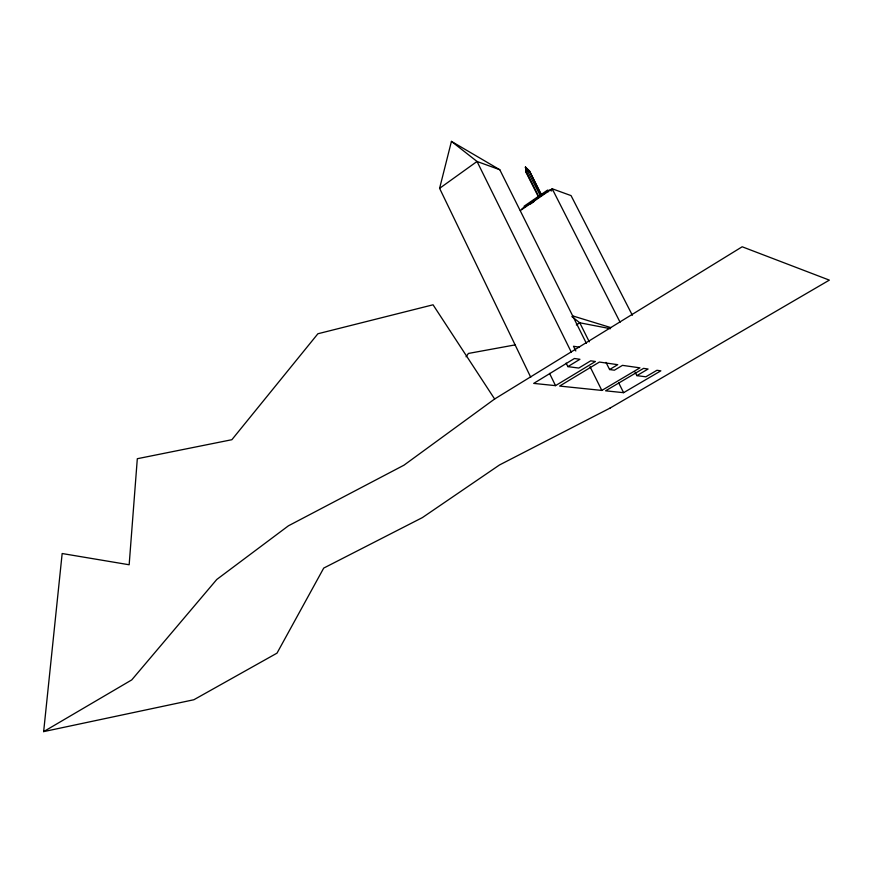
<?xml version="1.0" encoding="UTF-8"?>
<svg xmlns="http://www.w3.org/2000/svg" width="873" height="873" viewBox="0 0 873 873"><rect width="100%" height="100%" fill="white"/><g stroke="black" fill="none" stroke-linecap="round" stroke-linejoin="round"><path stroke-width="1.31" d="M538.183 196.36L526.343 172.909L525.459 167.114L529.376 170.792L541.838 195.432M540.616 193.871L529.376 170.792L527.87 171.043L526.354 172.101L538.794 196.752M43.65 731.618L62.158 553.526L129.16 564.766L137.312 458.718L231.869 439.708L317.892 333.759L433.052 304.797L494.631 399.005L403.981 465.178L288.428 525.808L216.777 579.465L131.758 679.892L43.65 731.618L193.882 699.742L277.014 653.135L323.719 568.083L422.401 517.591L499.476 464.982L609.998 408.127M530.74 377.267L439.599 188.339L451.439 141.382L499.793 169.733L586.35 343.285M466.062 356.784L468.419 353.445L515.081 344.9M439.599 188.339L477.029 161.472L499.793 169.733M524.062 206.235L547.6 190.085L548.43 191.7M521.967 208.767L549.281 190.041L551.747 190.936M520.308 210.579L552.173 188.754L571.051 195.607L632.358 315.251M530.478 203.998L533.84 201.696M576.322 324.942L579.781 322.792L610.434 328.706M494.631 399.005L742.181 246.775L829.35 280.124L609.921 408.16M567.876 366.627L579.923 359.283L574.423 358.497L533.698 383.4L555.523 385.648L595.43 361.498L590.705 360.822L578.777 368.057L567.876 366.627L566.13 363.092M609.594 369.552L617.735 364.674L599.391 362.055L559.637 386.073L601.835 390.427L639.942 367.849L622.482 365.361L614.396 370.196L609.594 369.552L606.004 362.36M636.854 375.641L648.072 369.017L643.565 368.373L605.6 390.82L623.606 392.675L660.839 370.839L656.943 370.283L645.834 376.809L636.854 375.641L635.053 372.094M579.497 347.214L573.474 346.254L575.82 350.99M572.47 315.83L610.86 327.615M451.439 141.382L477.029 161.472L571.422 352.408M571.88 316.593L579.781 322.792L589.286 341.834M529.354 171.599L525.459 167.114L526.343 172.909M552.173 188.754L620.092 322.246M540.332 195.705L525.459 167.114L526.888 170.442M618.739 382.963L623.606 392.675M590.061 366.725L601.835 390.427M549.554 373.393L555.523 385.648"/></g></svg>
